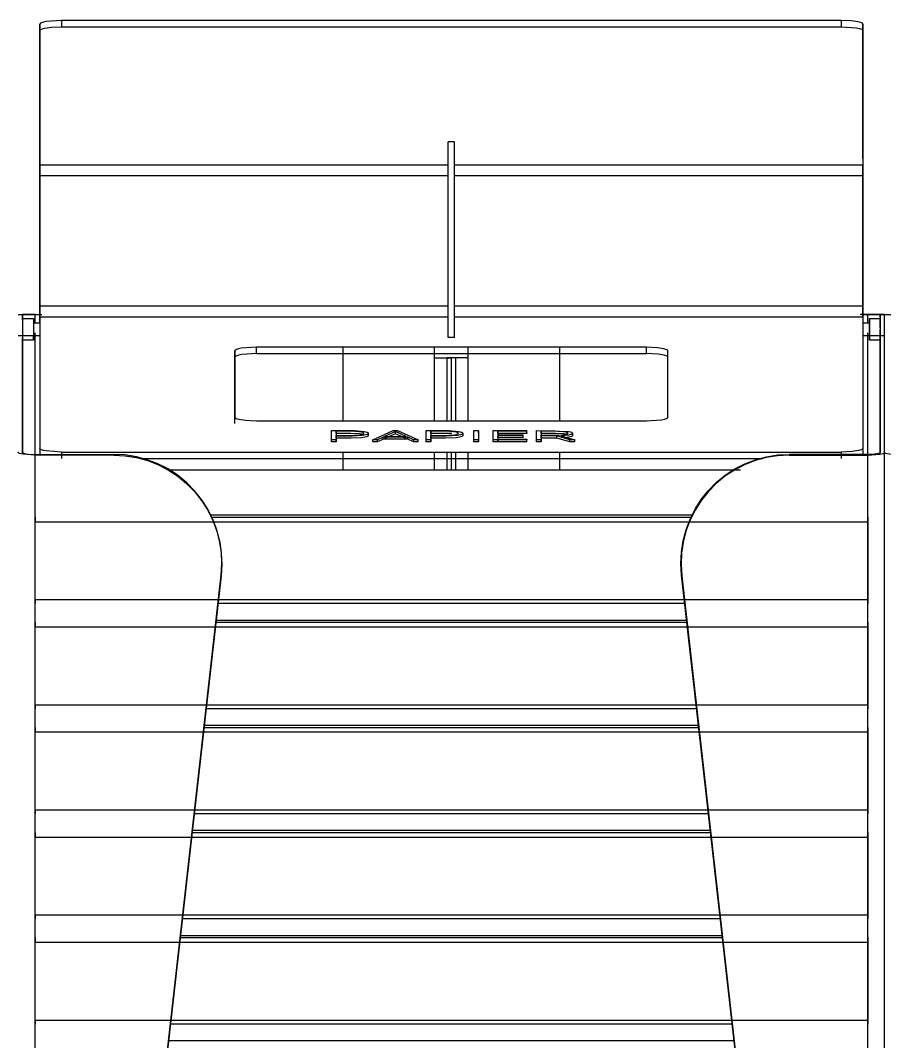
# Model space of a CAD drawing. Header units: millimetres. Extents: x 10366 to 23682, y 24552 to 29690.
# Drawn here: x 12534.4 to 12933.4, y 27627.9 to 28099.3 of the extents above; entities that cross this region are included whole.
import ezdxf

# ---------------------------------------------------------------- set-up
doc = ezdxf.new("R2010")
doc.units = ezdxf.units.MM
doc.header["$LTSCALE"] = 3
doc.layers.add('DomyÅ›lny', color=7, linetype='Continuous')

msp = doc.modelspace()

# ---------------------------------------------------------------- linework, layer by layer
at = {"layer": 'DomyÅ›lny'}
for p, q in [((12543.38, 28035.55), (12543.38, 28097.6)), ((12543.38, 28097.6), (12543.38, 28094.64)), ((12913.38, 28099.29), (12553.38, 28099.29)), ((12553.38, 28099.29), (12553.38, 28096.34)), ((12553.38, 28096.34), (12913.38, 28096.34)), ((12913.38, 28099.29), (12913.38, 28096.34)), ((12923.38, 28035.55), (12923.38, 28097.6)), ((12923.38, 28097.6), (12923.38, 28094.64)), ((12543.38, 28094.64), (12543.38, 28032.59)), ((12923.38, 28094.64), (12923.38, 28032.59)), ((12734.88, 28043.27), (12731.88, 28043.27)), ((12731.88, 27952.86), (12731.88, 28043.27)), ((12731.88, 28033.8), (12731.88, 28043.27)), ((12734.88, 27952.86), (12734.88, 28043.27)), ((12734.88, 28033.8), (12734.88, 28043.27)), ((12543.38, 28032.59), (12731.88, 28032.59)), ((12734.88, 28032.59), (12923.38, 28032.59)), ((12543.38, 27967.47), (12543.38, 28027.65)), ((12543.38, 28027.65), (12543.38, 27967.47)), ((12543.38, 28027.65), (12731.88, 28027.65)), ((12734.88, 28027.65), (12923.38, 28027.65)), ((12923.38, 27967.47), (12923.38, 28027.65)), ((12923.38, 28027.65), (12923.38, 27967.47)), ((12543.38, 27967.47), (12731.88, 27967.47)), ((12734.88, 27967.47), (12923.38, 27967.47)), ((12533.38, 27963.59), (12535.38, 27963.59)), ((12535.38, 27961.1), (12535.38, 27963.59)), ((12535.38, 27963.59), (12535.38, 27899.94)), ((12535.38, 27961.67), (12540.38, 27961.67)), ((12540.38, 27959.67), (12543.38, 27959.67)), ((12541.14, 27959.67), (12541.14, 27963.59)), ((12541.14, 27963.59), (12544.22, 27963.59)), ((12543.38, 27962.53), (12543.38, 27901.72)), ((12543.38, 27962.53), (12731.88, 27962.53)), ((12734.88, 27962.53), (12923.38, 27962.53)), ((12925.62, 27963.59), (12922.1, 27963.59)), ((12922.85, 27963.59), (12925.62, 27963.59)), ((12923.38, 27962.53), (12923.38, 27901.72)), ((12923.38, 27959.67), (12926.38, 27959.67)), ((12925.62, 27959.67), (12925.62, 27963.59)), ((12926.38, 27961.67), (12931.38, 27961.67)), ((12931.38, 27963.59), (12933.38, 27963.59)), ((12931.38, 27963.59), (12931.38, 27899.94)), ((12931.38, 27961.1), (12931.38, 27963.59)), ((12933.38, 27899.94), (12933.38, 27963.59)), ((12933.38, 27899.94), (12933.38, 27963.59)), ((12933.38, 27963.59), (12935.38, 27963.59)), ((12541.14, 27898.61), (12541.14, 27955.04)), ((12925.62, 27898.61), (12925.62, 27955.04)), ((12543.38, 27953.67), (12533.38, 27953.67)), ((12540.38, 27953.67), (12535.38, 27953.67)), ((12535.38, 27899.05), (12535.38, 27952.77)), ((12540.38, 27951.67), (12535.38, 27951.67)), ((12734.88, 27952.86), (12731.88, 27952.86)), ((12933.38, 27953.67), (12923.38, 27953.67)), ((12931.38, 27953.67), (12926.38, 27953.67)), ((12931.38, 27951.67), (12926.38, 27951.67)), ((12931.38, 27899.05), (12931.38, 27952.77)), ((12633.38, 27946.72), (12633.38, 27916.16)), ((12633.38, 27943.77), (12633.38, 27946.72)), ((12823.38, 27948.42), (12643.38, 27948.42)), ((12643.38, 27945.46), (12643.38, 27948.42)), ((12683.38, 27914.47), (12683.38, 27948.42)), ((12725.62, 27943.59), (12725.62, 27948.42)), ((12725.62, 27943.59), (12725.62, 27948.42)), ((12741.14, 27943.59), (12741.14, 27948.42)), ((12741.14, 27943.59), (12741.14, 27948.42)), ((12783.38, 27914.47), (12783.38, 27948.42)), ((12823.38, 27945.46), (12823.38, 27948.42)), ((12833.38, 27916.16), (12833.38, 27946.72)), ((12833.38, 27943.77), (12833.38, 27946.72)), ((12633.38, 27913.21), (12633.38, 27943.77)), ((12643.38, 27945.46), (12823.38, 27945.46)), ((12725.62, 27914.47), (12725.62, 27943.59)), ((12733.38, 27943.59), (12731.38, 27943.59)), ((12731.38, 27914.47), (12731.38, 27943.59)), ((12733.38, 27914.47), (12733.38, 27943.59)), ((12735.38, 27943.59), (12733.38, 27943.59)), ((12733.38, 27914.47), (12733.38, 27943.59)), ((12735.38, 27914.47), (12735.38, 27943.59)), ((12741.14, 27914.47), (12741.14, 27943.59)), ((12643.38, 27914.47), (12823.38, 27914.47)), ((12678.07, 27905.71), (12678.07, 27909.94)), ((12678.07, 27908.96), (12678.07, 27909.94)), ((12678.07, 27904.73), (12678.07, 27908.96)), ((12680.19, 27909.64), (12680.19, 27907.74)), ((12680.19, 27908.65), (12680.19, 27909.64)), ((12695, 27908.68), (12695, 27907.69)), ((12697.08, 27905.71), (12706.54, 27909.94)), ((12707.54, 27909.51), (12702.53, 27907.2)), ((12707.54, 27908.52), (12702.53, 27906.22)), ((12706.54, 27909.94), (12708.55, 27909.94)), ((12707.54, 27908.52), (12707.54, 27909.51)), ((12712.55, 27907.2), (12707.54, 27909.51)), ((12712.55, 27906.22), (12707.54, 27908.52)), ((12708.55, 27909.94), (12718.01, 27905.71)), ((12721.69, 27905.71), (12721.69, 27909.94)), ((12721.69, 27908.96), (12721.69, 27909.94)), ((12721.69, 27904.73), (12721.69, 27908.96)), ((12723.8, 27909.64), (12723.8, 27907.74)), ((12723.8, 27908.65), (12723.8, 27909.64)), ((12738.62, 27908.68), (12738.62, 27907.69)), ((12743.8, 27908.96), (12743.8, 27909.94)), ((12743.8, 27909.94), (12745.91, 27909.94)), ((12743.8, 27905.71), (12743.8, 27909.94)), ((12743.8, 27904.73), (12743.8, 27908.96)), ((12745.91, 27908.96), (12745.91, 27909.94)), ((12745.91, 27909.94), (12745.91, 27905.71)), ((12745.91, 27908.96), (12745.91, 27904.73)), ((12752.7, 27905.71), (12752.7, 27909.94)), ((12752.7, 27909.94), (12768.17, 27909.94)), ((12752.7, 27908.96), (12752.7, 27909.94)), ((12752.7, 27904.73), (12752.7, 27908.96)), ((12768.17, 27909.64), (12754.81, 27909.64)), ((12754.81, 27909.64), (12754.81, 27908.04)), ((12754.81, 27908.65), (12754.81, 27909.64)), ((12768.17, 27908.65), (12754.81, 27908.65)), ((12754.81, 27908.04), (12766.5, 27908.04)), ((12766.5, 27907.06), (12766.5, 27908.04)), ((12768.17, 27908.96), (12768.17, 27909.94)), ((12768.17, 27908.65), (12768.17, 27909.64)), ((12768.17, 27908.96), (12768.17, 27908.65)), ((12772.65, 27905.71), (12772.65, 27909.94)), ((12772.65, 27908.96), (12772.65, 27909.94)), ((12772.65, 27904.73), (12772.65, 27908.96)), ((12774.78, 27908.65), (12774.78, 27909.64)), ((12774.78, 27909.64), (12774.78, 27907.78)), ((12774.78, 27906.79), (12774.78, 27907.78)), ((12789.27, 27908.7), (12789.27, 27907.71)), ((12680.19, 27905.71), (12678.07, 27905.71)), ((12678.07, 27904.73), (12678.07, 27905.71)), ((12680.19, 27904.73), (12678.07, 27904.73)), ((12680.19, 27906.75), (12680.19, 27907.74)), ((12680.19, 27907.44), (12680.19, 27905.71)), ((12680.19, 27906.45), (12680.19, 27907.44)), ((12680.19, 27906.45), (12680.19, 27904.73)), ((12680.19, 27904.73), (12680.19, 27905.71)), ((12699.3, 27905.71), (12697.08, 27905.71)), ((12697.08, 27904.73), (12697.08, 27905.71)), ((12699.3, 27904.73), (12697.08, 27904.73)), ((12701.87, 27906.9), (12699.3, 27905.71)), ((12701.87, 27905.91), (12699.3, 27904.73)), ((12699.3, 27904.73), (12699.3, 27905.71)), ((12713.22, 27906.9), (12701.87, 27906.9)), ((12701.87, 27905.91), (12701.87, 27906.9)), ((12713.22, 27905.91), (12701.87, 27905.91)), ((12702.53, 27907.2), (12712.55, 27907.2)), ((12715.81, 27905.71), (12713.22, 27906.9)), ((12713.22, 27905.91), (12713.22, 27906.9)), ((12715.81, 27904.73), (12713.22, 27905.91)), ((12718.01, 27905.71), (12715.81, 27905.71)), ((12715.81, 27904.73), (12715.81, 27905.71)), ((12718.01, 27904.73), (12715.81, 27904.73)), ((12718.01, 27904.73), (12718.01, 27905.71)), ((12721.69, 27904.73), (12721.69, 27905.71)), ((12723.8, 27905.71), (12721.69, 27905.71)), ((12723.8, 27904.73), (12721.69, 27904.73)), ((12723.8, 27906.75), (12723.8, 27907.74)), ((12723.8, 27907.44), (12723.8, 27905.71)), ((12723.8, 27906.45), (12723.8, 27907.44)), ((12723.8, 27906.45), (12723.8, 27904.73)), ((12723.8, 27904.73), (12723.8, 27905.71)), ((12745.91, 27905.71), (12743.8, 27905.71)), ((12743.8, 27904.73), (12743.8, 27905.71)), ((12745.91, 27904.73), (12743.8, 27904.73)), ((12745.91, 27904.73), (12745.91, 27905.71)), ((12768.25, 27905.71), (12752.7, 27905.71)), ((12752.7, 27904.73), (12752.7, 27905.71)), ((12768.25, 27904.73), (12752.7, 27904.73)), ((12766.5, 27907.74), (12754.81, 27907.74)), ((12754.81, 27907.74), (12754.81, 27906.01)), ((12754.81, 27906.75), (12754.81, 27907.74)), ((12766.5, 27906.75), (12754.81, 27906.75)), ((12754.81, 27906.75), (12754.81, 27905.03)), ((12754.81, 27906.01), (12768.25, 27906.01)), ((12754.81, 27905.03), (12754.81, 27906.01)), ((12766.5, 27906.75), (12766.5, 27907.74)), ((12768.25, 27905.03), (12768.25, 27906.01)), ((12768.25, 27906.01), (12768.25, 27905.71)), ((12768.25, 27904.73), (12768.25, 27905.71)), ((12774.78, 27905.71), (12772.65, 27905.71)), ((12772.65, 27904.73), (12772.65, 27905.71)), ((12774.78, 27904.73), (12772.65, 27904.73)), ((12782.04, 27907.47), (12774.78, 27907.47)), ((12774.78, 27907.47), (12774.78, 27905.71)), ((12774.78, 27906.49), (12774.78, 27907.47)), ((12782.04, 27906.49), (12774.78, 27906.49)), ((12774.78, 27906.49), (12774.78, 27904.73)), ((12774.78, 27904.73), (12774.78, 27905.71)), ((12788.08, 27905.71), (12782.04, 27907.47)), ((12782.04, 27906.49), (12782.04, 27907.47)), ((12788.08, 27904.73), (12782.04, 27906.49)), ((12784.08, 27907.55), (12790.33, 27905.75)), ((12790.33, 27905.71), (12788.08, 27905.71)), ((12788.08, 27904.73), (12788.08, 27905.71)), ((12790.33, 27904.73), (12788.08, 27904.73)), ((12790.33, 27904.76), (12790.33, 27905.75)), ((12790.33, 27904.73), (12790.33, 27905.71)), ((12541.14, 27898.95), (12577.5, 27898.95)), ((12541.14, 27189.82), (12541.14, 27898.61)), ((12577.46, 27898.61), (12541.14, 27898.61)), ((12543.38, 27901.72), (12543.38, 27898.76)), ((12553.38, 27900.02), (12553.38, 27897.06)), ((12553.38, 27900.02), (12913.38, 27900.02)), ((12683.38, 27891.82), (12683.38, 27900.02)), ((12725.62, 27891.82), (12725.62, 27900.02)), ((12731.38, 27891.82), (12731.38, 27900.02)), ((12733.38, 27891.82), (12733.38, 27900.02)), ((12733.38, 27891.82), (12733.38, 27900.02)), ((12735.38, 27891.82), (12735.38, 27900.02)), ((12741.14, 27891.82), (12741.14, 27900.02)), ((12783.38, 27891.82), (12783.38, 27900.02)), ((12925.62, 27898.95), (12889.26, 27898.95)), ((12889.29, 27898.61), (12925.62, 27898.61)), ((12913.38, 27900.02), (12913.38, 27897.06)), ((12923.38, 27901.72), (12923.38, 27898.76)), ((12925.62, 27189.82), (12925.62, 27898.61)), ((12933.38, 27189.82), (12933.38, 27899.94)), ((12933.38, 27189.82), (12933.38, 27899.94)), ((12589.79, 27897.06), (12876.97, 27897.06)), ((12602.57, 27891.82), (12866.82, 27891.82)), ((12602.57, 27891.82), (12866.82, 27891.82)), ((12622.08, 27871), (12844.68, 27871)), ((12622.08, 27871), (12844.68, 27871)), ((12541.14, 27831.91), (12541.14, 27867.84)), ((12541.14, 27867.84), (12925.62, 27867.84)), ((12622.58, 27869.96), (12844.18, 27869.96)), ((12925.62, 27867.84), (12925.62, 27831.91)), ((12554.38, 27198.7), (12627.09, 27843.24)), ((12627.05, 27842.9), (12554.38, 27198.7)), ((12627.05, 27842.9), (12627.09, 27843.24)), ((12839.7, 27842.9), (12839.66, 27843.24)), ((12912.38, 27198.7), (12839.66, 27843.24)), ((12839.7, 27842.9), (12912.38, 27198.7)), ((12541.14, 27831.91), (12925.62, 27831.91)), ((12841.15, 27830.04), (12625.6, 27830.04)), ((12541.14, 27783.39), (12541.14, 27819.32)), ((12541.14, 27819.32), (12925.62, 27819.32)), ((12624.63, 27821.44), (12842.12, 27821.44)), ((12624.75, 27822.48), (12842.01, 27822.48)), ((12624.75, 27822.48), (12842.01, 27822.48)), ((12925.62, 27819.32), (12925.62, 27783.39)), ((12541.14, 27783.39), (12925.62, 27783.39)), ((12846.63, 27781.52), (12620.13, 27781.52)), ((12619.16, 27772.92), (12847.6, 27772.92)), ((12619.28, 27773.96), (12847.48, 27773.96)), ((12619.28, 27773.96), (12847.48, 27773.96)), ((12541.14, 27734.87), (12541.14, 27770.8)), ((12541.14, 27770.8), (12925.62, 27770.8)), ((12925.62, 27770.8), (12925.62, 27734.87)), ((12541.14, 27734.87), (12925.62, 27734.87)), ((12852.1, 27733), (12614.66, 27733)), ((12613.69, 27724.4), (12853.07, 27724.4)), ((12613.8, 27725.44), (12852.95, 27725.44)), ((12613.8, 27725.44), (12852.95, 27725.44)), ((12541.14, 27686.35), (12541.14, 27722.28)), ((12541.14, 27722.28), (12925.62, 27722.28)), ((12925.62, 27722.28), (12925.62, 27686.35)), ((12541.14, 27686.35), (12925.62, 27686.35)), ((12857.57, 27684.48), (12609.18, 27684.48)), ((12608.33, 27676.92), (12858.43, 27676.92)), ((12608.33, 27676.92), (12858.43, 27676.92)), ((12541.14, 27637.83), (12541.14, 27673.76)), ((12541.14, 27673.76), (12925.62, 27673.76)), ((12608.21, 27675.88), (12858.54, 27675.88)), ((12925.62, 27673.76), (12925.62, 27637.83)), ((12541.14, 27637.83), (12925.62, 27637.83)), ((12863.05, 27635.96), (12603.71, 27635.96)), ((12602.86, 27628.4), (12863.9, 27628.4)), ((12602.86, 27628.4), (12863.9, 27628.4))]:
    msp.add_line(p, q, dxfattribs=at)
for points in [[(12553.38, 28099.29, 0), (12546.31, 28098.8, 0), (12545.01, 28098.53, 0), (12544.08, 28098.22, 0), (12543.77, 28098.07, 0), (12543.64, 28097.99, 0), (12543.55, 28097.91, 0), (12543.47, 28097.83, 0), (12543.44, 28097.79, 0), (12543.42, 28097.75, 0), (12543.4, 28097.71, 0), (12543.39, 28097.68, 0), (12543.38, 28097.64, 0), (12543.38, 28097.6, 0)], [(12543.38, 28094.64, 0), (12543.38, 28094.68, 0), (12543.39, 28094.72, 0), (12543.4, 28094.76, 0), (12543.42, 28094.8, 0), (12543.44, 28094.83, 0), (12543.47, 28094.87, 0), (12543.55, 28094.95, 0), (12543.64, 28095.03, 0), (12543.77, 28095.11, 0), (12544.08, 28095.27, 0), (12544.5, 28095.42, 0), (12545.62, 28095.71, 0), (12548.79, 28096.15, 0), (12553.38, 28096.34, 0)], [(12923.38, 28097.6, 0), (12923.38, 28097.64, 0), (12923.37, 28097.68, 0), (12923.36, 28097.71, 0), (12923.34, 28097.75, 0), (12923.32, 28097.79, 0), (12923.29, 28097.83, 0), (12923.21, 28097.91, 0), (12923.11, 28097.99, 0), (12922.99, 28098.07, 0), (12922.68, 28098.22, 0), (12922.26, 28098.38, 0), (12921.14, 28098.67, 0), (12917.97, 28099.1, 0), (12913.38, 28099.29, 0)], [(12913.38, 28096.34, 0), (12920.45, 28095.84, 0), (12921.75, 28095.57, 0), (12922.68, 28095.27, 0), (12922.99, 28095.11, 0), (12923.11, 28095.03, 0), (12923.21, 28094.95, 0), (12923.29, 28094.87, 0), (12923.32, 28094.83, 0), (12923.34, 28094.8, 0), (12923.36, 28094.76, 0), (12923.37, 28094.72, 0), (12923.38, 28094.68, 0), (12923.38, 28094.64, 0)], [(12543.38, 28027.65, 0), (12543.38, 28035.55, 0)], [(12923.38, 28035.55, 0), (12923.38, 28035.22, 0), (12923.38, 28033.84, 0), (12923.38, 28027.65, 0)], [(12543.38, 28032.59, 0), (12543.38, 28032.39, 0), (12543.38, 28031.52, 0), (12543.38, 28027.65, 0)], [(12923.38, 28027.65, 0), (12923.38, 28032.59, 0)], [(12543.38, 27959.57, 0), (12543.38, 27959.9, 0), (12543.38, 27961.28, 0), (12543.38, 27967.47, 0)], [(12543.38, 27967.47, 0), (12543.38, 27962.53, 0)], [(12923.38, 27967.47, 0), (12923.38, 27959.57, 0)], [(12923.38, 27962.53, 0), (12923.38, 27962.74, 0), (12923.38, 27963.6, 0), (12923.38, 27967.47, 0)], [(12533.38, 27963.59, 0), (12533.38, 27963.59, 0), (12533.38, 27963.59, 0), (12533.38, 27963.59, 0), (12533.38, 27963.59, 0), (12533.38, 27963.59, 0), (12533.38, 27963.59, 0), (12533.38, 27963.59, 0), (12533.38, 27963.59, 0), (12533.38, 27963.59, 0), (12533.38, 27963.59, 0), (12533.39, 27963.59, 0), (12533.44, 27963.59, 0), (12533.96, 27963.59, 0), (12536.34, 27963.59, 0), (12541.14, 27963.59, 0)], [(12541.14, 27963.59, 0), (12535.38, 27963.59, 0)], [(12535.38, 27961.67, 0), (12535.38, 27961.67, 0), (12535.38, 27961.67, 0), (12535.38, 27961.67, 0), (12535.38, 27961.67, 0), (12535.38, 27961.67, 0), (12535.38, 27961.67, 0), (12535.38, 27961.67, 0), (12535.38, 27961.67, 0), (12535.38, 27961.67, 0), (12535.38, 27961.67, 0), (12535.38, 27961.67, 0), (12535.38, 27961.66, 0), (12535.38, 27961.64, 0), (12535.38, 27961.53, 0), (12535.38, 27961.06, 0), (12535.38, 27951.67, 0)], [(12535.38, 27959.67, 0), (12535.38, 27959.67, 0), (12535.38, 27959.67, 0), (12535.38, 27959.67, 0), (12535.38, 27959.67, 0), (12535.38, 27959.67, 0), (12535.38, 27959.67, 0), (12535.38, 27959.67, 0), (12535.38, 27959.67, 0), (12535.38, 27959.67, 0), (12535.38, 27959.67, 0), (12535.38, 27959.67, 0), (12535.38, 27959.67, 0), (12535.38, 27959.65, 0), (12535.38, 27959.59, 0), (12535.38, 27959.3, 0), (12535.38, 27953.67, 0)], [(12540.38, 27961.67, 0), (12540.38, 27961.67, 0), (12540.38, 27961.67, 0), (12540.38, 27961.67, 0), (12540.38, 27961.67, 0), (12540.38, 27961.67, 0), (12540.38, 27961.67, 0), (12540.38, 27961.67, 0), (12540.38, 27961.67, 0), (12540.38, 27961.67, 0), (12540.38, 27961.67, 0), (12540.38, 27961.67, 0), (12540.38, 27961.66, 0), (12540.38, 27961.61, 0), (12540.38, 27961.42, 0), (12540.38, 27960.63, 0), (12540.38, 27954.68, 0), (12540.38, 27951.7, 0), (12540.38, 27951.68, 0), (12540.38, 27951.67, 0), (12540.38, 27951.67, 0), (12540.38, 27951.67, 0), (12540.38, 27951.67, 0), (12540.38, 27951.67, 0), (12540.38, 27951.67, 0), (12540.38, 27951.67, 0), (12540.38, 27951.67, 0), (12540.38, 27951.67, 0), (12540.38, 27951.67, 0), (12540.38, 27951.67, 0), (12540.38, 27951.67, 0), (12540.38, 27951.67, 0), (12540.38, 27951.67, 0), (12540.38, 27951.67, 0), (12540.38, 27951.67, 0), (12540.38, 27951.67, 0), (12540.38, 27951.68, 0), (12540.38, 27951.69, 0), (12540.38, 27951.73, 0), (12540.38, 27951.92, 0), (12540.38, 27953.67, 0)], [(12540.38, 27959.67, 0), (12540.38, 27959.67, 0), (12540.38, 27959.67, 0), (12540.38, 27959.67, 0), (12540.38, 27959.67, 0), (12540.38, 27959.67, 0), (12540.38, 27959.67, 0), (12540.38, 27959.67, 0), (12540.38, 27959.67, 0), (12540.38, 27959.67, 0), (12540.38, 27959.67, 0), (12540.38, 27959.67, 0), (12540.38, 27959.67, 0), (12540.38, 27959.65, 0), (12540.38, 27959.59, 0), (12540.38, 27959.3, 0), (12540.38, 27956.75, 0), (12540.38, 27954.58, 0), (12540.38, 27953.89, 0), (12540.38, 27953.73, 0), (12540.38, 27953.69, 0), (12540.38, 27953.68, 0), (12540.38, 27953.67, 0), (12540.38, 27953.67, 0), (12540.38, 27953.67, 0), (12540.38, 27953.67, 0), (12540.38, 27953.67, 0), (12540.38, 27953.67, 0), (12540.38, 27953.67, 0), (12540.38, 27953.67, 0), (12540.38, 27953.67, 0), (12540.38, 27953.67, 0), (12540.38, 27953.67, 0), (12540.38, 27953.67, 0)], [(12933.38, 27963.59, 0), (12933.38, 27963.59, 0), (12933.38, 27963.59, 0), (12933.38, 27963.59, 0), (12933.38, 27963.59, 0), (12933.38, 27963.59, 0), (12933.38, 27963.59, 0), (12933.38, 27963.59, 0), (12933.38, 27963.59, 0), (12933.38, 27963.59, 0), (12933.38, 27963.59, 0), (12933.36, 27963.59, 0), (12933.32, 27963.59, 0), (12932.8, 27963.59, 0), (12930.42, 27963.59, 0), (12925.62, 27963.59, 0)], [(12925.62, 27963.59, 0), (12931.38, 27963.59, 0)], [(12926.38, 27959.67, 0), (12926.38, 27959.67, 0), (12926.38, 27959.67, 0), (12926.38, 27959.67, 0), (12926.38, 27959.67, 0), (12926.38, 27959.67, 0), (12926.38, 27959.67, 0), (12926.38, 27959.67, 0), (12926.38, 27959.67, 0), (12926.38, 27959.67, 0), (12926.38, 27959.67, 0), (12926.38, 27959.67, 0), (12926.38, 27959.67, 0), (12926.38, 27959.65, 0), (12926.38, 27959.59, 0), (12926.38, 27959.3, 0), (12926.38, 27953.67, 0)], [(12931.38, 27957.31, 0), (12931.38, 27960.63, 0), (12931.38, 27961.5, 0), (12931.38, 27961.66, 0), (12931.38, 27961.67, 0), (12931.38, 27961.67, 0), (12931.38, 27961.67, 0), (12931.38, 27961.67, 0), (12931.38, 27961.67, 0), (12931.38, 27961.67, 0), (12931.38, 27961.67, 0), (12931.38, 27961.67, 0), (12931.38, 27961.67, 0), (12931.38, 27961.67, 0), (12931.38, 27961.67, 0), (12931.38, 27961.67, 0), (12931.38, 27961.67, 0), (12931.38, 27961.67, 0), (12931.38, 27961.67, 0), (12931.38, 27961.67, 0), (12931.38, 27961.67, 0), (12931.38, 27961.64, 0), (12931.38, 27961.53, 0), (12931.38, 27961.09, 0), (12931.38, 27952.59, 0), (12931.38, 27951.69, 0), (12931.38, 27951.67, 0), (12931.38, 27951.67, 0), (12931.38, 27951.67, 0), (12931.38, 27951.67, 0), (12931.38, 27951.67, 0), (12931.38, 27951.67, 0), (12931.38, 27951.67, 0), (12931.38, 27951.67, 0), (12931.38, 27951.67, 0), (12931.38, 27951.67, 0), (12931.38, 27951.67, 0), (12931.38, 27951.67, 0), (12931.38, 27951.67, 0), (12931.38, 27951.67, 0), (12931.38, 27951.67, 0), (12931.38, 27951.67, 0), (12931.38, 27951.68, 0), (12931.38, 27951.68, 0), (12931.38, 27951.71, 0), (12931.38, 27951.81, 0), (12931.38, 27952.26, 0), (12931.38, 27956.67, 0)], [(12933.38, 27963.59, 0), (12933.38, 27963.59, 0), (12933.38, 27963.59, 0), (12933.38, 27963.59, 0), (12933.38, 27963.59, 0), (12933.38, 27963.59, 0), (12933.38, 27963.59, 0), (12933.38, 27963.59, 0), (12933.38, 27963.59, 0), (12933.38, 27963.59, 0), (12933.38, 27963.59, 0), (12933.39, 27963.59, 0), (12933.44, 27963.59, 0), (12933.96, 27963.59, 0), (12936.34, 27963.59, 0), (12941.14, 27963.59, 0)], [(12643.38, 27948.42, 0), (12636.31, 27947.92, 0), (12635.06, 27947.67, 0), (12634.14, 27947.37, 0), (12633.81, 27947.22, 0), (12633.68, 27947.13, 0), (12633.57, 27947.05, 0), (12633.49, 27946.97, 0), (12633.45, 27946.93, 0), (12633.43, 27946.89, 0), (12633.41, 27946.85, 0), (12633.39, 27946.81, 0), (12633.38, 27946.76, 0), (12633.38, 27946.72, 0)], [(12833.38, 27946.72, 0), (12833.38, 27946.76, 0), (12833.37, 27946.81, 0), (12833.35, 27946.85, 0), (12833.33, 27946.89, 0), (12833.3, 27946.93, 0), (12833.27, 27946.97, 0), (12833.19, 27947.05, 0), (12833.08, 27947.13, 0), (12832.79, 27947.29, 0), (12832.42, 27947.45, 0), (12831.41, 27947.73, 0), (12828.52, 27948.18, 0), (12823.38, 27948.42, 0)], [(12643.38, 27945.46, 0), (12636.59, 27945.01, 0), (12635.24, 27944.75, 0), (12634.23, 27944.45, 0), (12633.86, 27944.29, 0), (12633.72, 27944.2, 0), (12633.6, 27944.12, 0), (12633.5, 27944.03, 0), (12633.46, 27943.99, 0), (12633.43, 27943.94, 0), (12633.41, 27943.9, 0), (12633.39, 27943.85, 0), (12633.38, 27943.81, 0), (12633.38, 27943.77, 0)], [(12725.62, 27943.59, 0), (12733.38, 27943.59, 0)], [(12725.62, 27943.59, 0), (12731.38, 27943.59, 0)], [(12741.14, 27943.59, 0), (12733.38, 27943.59, 0)], [(12741.14, 27943.59, 0), (12735.38, 27943.59, 0)], [(12833.38, 27943.77, 0), (12833.38, 27943.8, 0), (12833.37, 27943.84, 0), (12833.35, 27943.88, 0), (12833.34, 27943.92, 0), (12833.31, 27943.96, 0), (12833.28, 27944, 0), (12833.21, 27944.08, 0), (12833.11, 27944.16, 0), (12832.85, 27944.31, 0), (12832.5, 27944.46, 0), (12831.57, 27944.74, 0), (12828.82, 27945.19, 0), (12823.38, 27945.46, 0)], [(12633.38, 27916.16, 0), (12633.38, 27916.12, 0), (12633.39, 27916.08, 0), (12633.41, 27916.04, 0), (12633.43, 27916, 0), (12633.45, 27915.96, 0), (12633.49, 27915.91, 0), (12633.57, 27915.83, 0), (12633.68, 27915.75, 0), (12633.96, 27915.59, 0), (12634.34, 27915.44, 0), (12635.35, 27915.15, 0), (12638.24, 27914.71, 0), (12643.38, 27914.47, 0)], [(12823.38, 27914.47, 0), (12830.45, 27914.96, 0), (12831.69, 27915.22, 0), (12832.62, 27915.51, 0), (12832.95, 27915.67, 0), (12833.08, 27915.75, 0), (12833.19, 27915.83, 0), (12833.27, 27915.91, 0), (12833.3, 27915.96, 0), (12833.33, 27916, 0), (12833.35, 27916.04, 0), (12833.37, 27916.08, 0), (12833.38, 27916.12, 0), (12833.38, 27916.16, 0)], [(12678.07, 27909.94, 0), (12688.68, 27909.92, 0), (12693.02, 27909.56, 0), (12693.76, 27909.42, 0), (12694.33, 27909.25, 0), (12694.55, 27909.16, 0), (12694.72, 27909.07, 0), (12694.79, 27909.02, 0), (12694.86, 27908.97, 0), (12694.91, 27908.91, 0), (12694.95, 27908.86, 0), (12694.98, 27908.81, 0), (12694.99, 27908.78, 0), (12695, 27908.75, 0), (12695, 27908.72, 0), (12695, 27908.7, 0), (12695, 27908.67, 0), (12695, 27908.64, 0), (12695, 27908.61, 0), (12694.99, 27908.58, 0), (12694.97, 27908.53, 0), (12694.93, 27908.47, 0), (12694.89, 27908.42, 0), (12694.84, 27908.37, 0), (12694.77, 27908.32, 0), (12694.62, 27908.22, 0), (12694.42, 27908.13, 0), (12693.9, 27907.97, 0), (12692.37, 27907.7, 0), (12687.51, 27907.44, 0), (12680.19, 27907.44, 0)], [(12680.19, 27907.74, 0), (12688.65, 27907.77, 0), (12690.49, 27907.89, 0), (12691.83, 27908.08, 0), (12692.3, 27908.21, 0), (12692.48, 27908.28, 0), (12692.63, 27908.35, 0), (12692.75, 27908.43, 0), (12692.79, 27908.47, 0), (12692.83, 27908.51, 0), (12692.86, 27908.55, 0), (12692.88, 27908.59, 0), (12692.89, 27908.61, 0), (12692.89, 27908.64, 0), (12692.89, 27908.66, 0), (12692.89, 27908.68, 0), (12692.89, 27908.7, 0), (12692.89, 27908.73, 0), (12692.88, 27908.75, 0), (12692.87, 27908.77, 0), (12692.85, 27908.81, 0), (12692.82, 27908.85, 0), (12692.78, 27908.9, 0), (12692.73, 27908.94, 0), (12692.61, 27909.01, 0), (12692.45, 27909.09, 0), (12692.03, 27909.22, 0), (12690.8, 27909.44, 0), (12686.91, 27909.64, 0), (12680.19, 27909.64, 0)], [(12692.89, 27907.69, 0), (12692.89, 27907.71, 0), (12692.89, 27907.73, 0), (12692.88, 27907.76, 0), (12692.88, 27907.78, 0), (12692.85, 27907.82, 0), (12692.82, 27907.86, 0), (12692.79, 27907.9, 0), (12692.74, 27907.94, 0), (12692.62, 27908.02, 0), (12692.46, 27908.09, 0), (12692.05, 27908.23, 0), (12690.82, 27908.45, 0), (12686.93, 27908.65, 0), (12680.19, 27908.65, 0)], [(12721.69, 27909.94, 0), (12732.29, 27909.92, 0), (12736.63, 27909.56, 0), (12737.37, 27909.42, 0), (12737.94, 27909.25, 0), (12738.16, 27909.16, 0), (12738.33, 27909.07, 0), (12738.41, 27909.02, 0), (12738.47, 27908.97, 0), (12738.52, 27908.91, 0), (12738.56, 27908.86, 0), (12738.59, 27908.81, 0), (12738.6, 27908.78, 0), (12738.61, 27908.75, 0), (12738.61, 27908.72, 0), (12738.62, 27908.7, 0), (12738.62, 27908.67, 0), (12738.61, 27908.64, 0), (12738.61, 27908.61, 0), (12738.6, 27908.58, 0), (12738.58, 27908.53, 0), (12738.55, 27908.47, 0), (12738.5, 27908.42, 0), (12738.45, 27908.37, 0), (12738.39, 27908.32, 0), (12738.23, 27908.22, 0), (12738.03, 27908.13, 0), (12737.51, 27907.97, 0), (12735.98, 27907.7, 0), (12731.12, 27907.44, 0), (12723.8, 27907.44, 0)], [(12723.8, 27907.74, 0), (12732.26, 27907.77, 0), (12734.1, 27907.89, 0), (12735.44, 27908.08, 0), (12735.91, 27908.21, 0), (12736.09, 27908.28, 0), (12736.25, 27908.35, 0), (12736.36, 27908.43, 0), (12736.41, 27908.47, 0), (12736.44, 27908.51, 0), (12736.47, 27908.55, 0), (12736.49, 27908.59, 0), (12736.5, 27908.61, 0), (12736.5, 27908.64, 0), (12736.5, 27908.66, 0), (12736.51, 27908.68, 0), (12736.5, 27908.7, 0), (12736.5, 27908.73, 0), (12736.49, 27908.75, 0), (12736.48, 27908.77, 0), (12736.46, 27908.81, 0), (12736.43, 27908.85, 0), (12736.39, 27908.9, 0), (12736.34, 27908.94, 0), (12736.22, 27909.01, 0), (12736.06, 27909.09, 0), (12735.65, 27909.22, 0), (12734.41, 27909.44, 0), (12730.52, 27909.64, 0), (12723.8, 27909.64, 0)], [(12733.51, 27908.55, 0), (12723.8, 27908.65, 0)], [(12772.65, 27909.94, 0), (12787.46, 27909.55, 0), (12788.44, 27909.32, 0), (12788.79, 27909.19, 0), (12788.93, 27909.12, 0), (12789.04, 27909.05, 0), (12789.13, 27908.97, 0), (12789.17, 27908.93, 0), (12789.2, 27908.89, 0), (12789.23, 27908.85, 0), (12789.25, 27908.81, 0), (12789.26, 27908.77, 0), (12789.27, 27908.73, 0), (12789.27, 27908.69, 0), (12789.27, 27908.67, 0), (12789.26, 27908.65, 0), (12789.25, 27908.61, 0), (12789.23, 27908.57, 0), (12789.21, 27908.53, 0), (12789.17, 27908.49, 0), (12789.13, 27908.45, 0), (12789.02, 27908.37, 0), (12788.89, 27908.3, 0), (12788.53, 27908.16, 0), (12787.47, 27907.9, 0), (12784.08, 27907.55, 0)], [(12774.78, 27907.78, 0), (12782.87, 27907.81, 0), (12786.03, 27908.13, 0), (12786.52, 27908.25, 0), (12786.71, 27908.32, 0), (12786.87, 27908.39, 0), (12786.99, 27908.46, 0), (12787.04, 27908.5, 0), (12787.08, 27908.54, 0), (12787.11, 27908.58, 0), (12787.12, 27908.6, 0), (12787.13, 27908.62, 0), (12787.13, 27908.64, 0), (12787.14, 27908.67, 0), (12787.14, 27908.69, 0), (12787.14, 27908.71, 0), (12787.14, 27908.73, 0), (12787.13, 27908.75, 0), (12787.13, 27908.77, 0), (12787.12, 27908.79, 0), (12787.1, 27908.84, 0), (12787.07, 27908.88, 0), (12787.03, 27908.92, 0), (12786.98, 27908.96, 0), (12786.86, 27909.03, 0), (12786.71, 27909.1, 0), (12786.3, 27909.23, 0), (12785.11, 27909.44, 0), (12781.38, 27909.64, 0), (12774.78, 27909.64, 0)], [(12787.14, 27907.71, 0), (12787.14, 27907.73, 0), (12787.14, 27907.76, 0), (12787.13, 27907.78, 0), (12787.12, 27907.8, 0), (12787.1, 27907.84, 0), (12787.07, 27907.88, 0), (12787.04, 27907.92, 0), (12786.99, 27907.96, 0), (12786.88, 27908.04, 0), (12786.73, 27908.11, 0), (12786.33, 27908.24, 0), (12785.14, 27908.45, 0), (12781.41, 27908.65, 0), (12774.78, 27908.65, 0)], [(12695, 27907.69, 0), (12695, 27907.64, 0), (12694.99, 27907.59, 0), (12694.96, 27907.53, 0), (12694.93, 27907.48, 0), (12694.89, 27907.43, 0), (12694.84, 27907.39, 0), (12694.71, 27907.29, 0), (12694.54, 27907.2, 0), (12694.1, 27907.04, 0), (12693.51, 27906.89, 0), (12691.9, 27906.66, 0), (12687.08, 27906.45, 0), (12680.19, 27906.45, 0)], [(12738.62, 27907.69, 0), (12738.61, 27907.64, 0), (12738.6, 27907.59, 0), (12738.58, 27907.53, 0), (12738.54, 27907.48, 0), (12738.5, 27907.43, 0), (12738.45, 27907.39, 0), (12738.32, 27907.29, 0), (12738.16, 27907.2, 0), (12737.72, 27907.04, 0), (12737.13, 27906.89, 0), (12735.51, 27906.66, 0), (12730.69, 27906.45, 0), (12723.8, 27906.45, 0)], [(12789.27, 27907.71, 0), (12789.27, 27907.69, 0), (12789.26, 27907.66, 0), (12789.26, 27907.64, 0), (12789.25, 27907.61, 0), (12789.24, 27907.59, 0), (12789.2, 27907.54, 0), (12789.16, 27907.49, 0), (12789.1, 27907.44, 0), (12788.96, 27907.35, 0), (12788.77, 27907.26, 0), (12788.27, 27907.09, 0), (12786.78, 27906.8, 0), (12784.08, 27906.56, 0)], [(12541.14, 27898.61, 0), (12535.58, 27899.01, 0), (12534.63, 27899.21, 0), (12533.94, 27899.44, 0), (12533.7, 27899.56, 0), (12533.6, 27899.62, 0), (12533.52, 27899.68, 0), (12533.46, 27899.74, 0), (12533.44, 27899.77, 0), (12533.42, 27899.81, 0), (12533.4, 27899.84, 0), (12533.39, 27899.87, 0), (12533.38, 27899.9, 0), (12533.38, 27899.94, 0)], [(12535.38, 27899.94, 0), (12535.38, 27899.91, 0), (12535.39, 27899.89, 0), (12535.4, 27899.86, 0), (12535.41, 27899.84, 0), (12535.43, 27899.81, 0), (12535.47, 27899.76, 0), (12535.53, 27899.71, 0), (12535.6, 27899.66, 0), (12535.79, 27899.57, 0), (12536.32, 27899.4, 0), (12537.89, 27899.13, 0), (12541.14, 27898.95, 0)], [(12553.38, 27900.02, 0), (12546.22, 27900.53, 0), (12545.01, 27900.79, 0), (12544.11, 27901.08, 0), (12543.8, 27901.23, 0), (12543.67, 27901.31, 0), (12543.57, 27901.39, 0), (12543.49, 27901.47, 0), (12543.45, 27901.51, 0), (12543.43, 27901.55, 0), (12543.41, 27901.59, 0), (12543.39, 27901.64, 0), (12543.38, 27901.68, 0), (12543.38, 27901.72, 0)], [(12577.46, 27898.61, 0), (12582.8, 27898.32, 0), (12588.05, 27897.48, 0), (12593.17, 27896.07, 0), (12598.07, 27894.15, 0), (12602.73, 27891.73, 0), (12607.07, 27888.86, 0), (12611.1, 27885.55, 0), (12614.75, 27881.84, 0), (12618.04, 27877.71, 0), (12620.89, 27873.23, 0), (12623.24, 27868.49, 0), (12625.08, 27863.56, 0), (12626.38, 27858.49, 0), (12627.14, 27853.33, 0), (12627.37, 27848.13, 0), (12627.05, 27842.9, 0)], [(12627.09, 27843.24, 0), (12627.41, 27848.56, 0), (12627.16, 27853.86, 0), (12626.36, 27859.1, 0), (12625.03, 27864.18, 0), (12623.17, 27869.08, 0), (12620.84, 27873.74, 0), (12618.03, 27878.12, 0), (12614.78, 27882.19, 0), (12611.07, 27885.95, 0), (12606.96, 27889.31, 0), (12602.53, 27892.21, 0), (12597.84, 27894.62, 0), (12592.94, 27896.5, 0), (12587.9, 27897.86, 0), (12582.75, 27898.68, 0), (12577.5, 27898.95, 0)], [(12839.66, 27843.24, 0), (12839.35, 27848.56, 0), (12839.59, 27853.86, 0), (12840.4, 27859.1, 0), (12841.73, 27864.18, 0), (12843.58, 27869.08, 0), (12845.92, 27873.74, 0), (12848.73, 27878.12, 0), (12851.98, 27882.19, 0), (12855.69, 27885.95, 0), (12859.8, 27889.31, 0), (12864.23, 27892.21, 0), (12868.92, 27894.62, 0), (12873.81, 27896.5, 0), (12878.86, 27897.86, 0), (12884.01, 27898.68, 0), (12889.26, 27898.95, 0)], [(12889.29, 27898.61, 0), (12883.96, 27898.32, 0), (12878.71, 27897.48, 0), (12873.59, 27896.07, 0), (12868.69, 27894.15, 0), (12864.03, 27891.73, 0), (12859.68, 27888.86, 0), (12855.66, 27885.55, 0), (12852.01, 27881.84, 0), (12848.72, 27877.71, 0), (12845.87, 27873.23, 0), (12843.51, 27868.49, 0), (12841.68, 27863.56, 0), (12840.38, 27858.49, 0), (12839.61, 27853.33, 0), (12839.39, 27848.13, 0), (12839.7, 27842.9, 0)], [(12923.38, 27901.72, 0), (12923.38, 27901.68, 0), (12923.37, 27901.63, 0), (12923.35, 27901.59, 0), (12923.33, 27901.55, 0), (12923.3, 27901.5, 0), (12923.26, 27901.46, 0), (12923.18, 27901.38, 0), (12923.06, 27901.3, 0), (12922.76, 27901.13, 0), (12922.37, 27900.98, 0), (12921.34, 27900.69, 0), (12918.44, 27900.25, 0), (12913.38, 27900.02, 0)], [(12925.62, 27898.61, 0), (12931.18, 27899.01, 0), (12932.12, 27899.21, 0), (12932.82, 27899.44, 0), (12933.06, 27899.56, 0), (12933.16, 27899.62, 0), (12933.24, 27899.68, 0), (12933.3, 27899.74, 0), (12933.32, 27899.77, 0), (12933.34, 27899.81, 0), (12933.36, 27899.84, 0), (12933.37, 27899.87, 0), (12933.38, 27899.9, 0), (12933.38, 27899.94, 0)], [(12931.38, 27899.94, 0), (12931.38, 27899.91, 0), (12931.37, 27899.89, 0), (12931.36, 27899.86, 0), (12931.35, 27899.84, 0), (12931.33, 27899.81, 0), (12931.29, 27899.76, 0), (12931.23, 27899.71, 0), (12931.16, 27899.66, 0), (12930.97, 27899.57, 0), (12930.44, 27899.4, 0), (12928.87, 27899.13, 0), (12925.62, 27898.95, 0)], [(12941.14, 27898.61, 0), (12935.58, 27899.01, 0), (12934.63, 27899.21, 0), (12933.94, 27899.44, 0), (12933.7, 27899.56, 0), (12933.6, 27899.62, 0), (12933.52, 27899.68, 0), (12933.46, 27899.74, 0), (12933.44, 27899.77, 0), (12933.42, 27899.81, 0), (12933.4, 27899.84, 0), (12933.39, 27899.87, 0), (12933.38, 27899.9, 0), (12933.38, 27899.94, 0)], [(12541.14, 27869.96, 0), (12541.14, 27869.94, 0), (12541.14, 27869.83, 0), (12541.14, 27869.41, 0), (12541.14, 27867.84, 0)], [(12925.62, 27869.96, 0), (12925.62, 27869.94, 0), (12925.62, 27869.83, 0), (12925.62, 27869.41, 0), (12925.62, 27867.84, 0)], [(12541.14, 27831.91, 0), (12541.14, 27830.52, 0), (12541.14, 27830.14, 0), (12541.14, 27830.06, 0), (12541.14, 27830.04, 0), (12541.14, 27830.04, 0), (12541.14, 27830.04, 0), (12541.14, 27830.04, 0), (12541.14, 27830.04, 0), (12541.14, 27830.04, 0), (12541.14, 27830.04, 0), (12541.14, 27830.04, 0), (12541.14, 27830.04, 0), (12541.14, 27830.04, 0), (12541.14, 27830.04, 0), (12541.14, 27830.04, 0), (12541.14, 27830.04, 0), (12541.14, 27830.04, 0), (12541.14, 27830.04, 0), (12541.14, 27830.04, 0), (12541.14, 27830.04, 0), (12541.14, 27830.04, 0), (12541.14, 27830.05, 0)], [(12925.62, 27831.91, 0), (12925.62, 27830.52, 0), (12925.62, 27830.14, 0), (12925.62, 27830.06, 0), (12925.62, 27830.04, 0), (12925.62, 27830.04, 0), (12925.62, 27830.04, 0), (12925.62, 27830.04, 0), (12925.62, 27830.04, 0), (12925.62, 27830.04, 0), (12925.62, 27830.04, 0), (12925.62, 27830.04, 0), (12925.62, 27830.04, 0), (12925.62, 27830.04, 0), (12925.62, 27830.04, 0), (12925.62, 27830.04, 0), (12925.62, 27830.04, 0), (12925.62, 27830.04, 0), (12925.62, 27830.04, 0), (12925.62, 27830.04, 0), (12925.62, 27830.04, 0), (12925.62, 27830.04, 0), (12925.62, 27830.05, 0)], [(12541.14, 27821.44, 0), (12541.14, 27821.42, 0), (12541.14, 27821.31, 0), (12541.14, 27820.89, 0), (12541.14, 27819.32, 0)], [(12925.62, 27821.44, 0), (12925.62, 27821.42, 0), (12925.62, 27821.31, 0), (12925.62, 27820.89, 0), (12925.62, 27819.32, 0)], [(12541.14, 27783.39, 0), (12541.14, 27782, 0), (12541.14, 27781.62, 0), (12541.14, 27781.54, 0), (12541.14, 27781.52, 0), (12541.14, 27781.52, 0), (12541.14, 27781.52, 0), (12541.14, 27781.52, 0), (12541.14, 27781.52, 0), (12541.14, 27781.52, 0), (12541.14, 27781.52, 0), (12541.14, 27781.52, 0), (12541.14, 27781.52, 0), (12541.14, 27781.52, 0), (12541.14, 27781.52, 0), (12541.14, 27781.52, 0), (12541.14, 27781.52, 0), (12541.14, 27781.52, 0), (12541.14, 27781.52, 0), (12541.14, 27781.52, 0), (12541.14, 27781.52, 0), (12541.14, 27781.52, 0), (12541.14, 27781.53, 0)], [(12925.62, 27783.39, 0), (12925.62, 27782, 0), (12925.62, 27781.62, 0), (12925.62, 27781.54, 0), (12925.62, 27781.52, 0), (12925.62, 27781.52, 0), (12925.62, 27781.52, 0), (12925.62, 27781.52, 0), (12925.62, 27781.52, 0), (12925.62, 27781.52, 0), (12925.62, 27781.52, 0), (12925.62, 27781.52, 0), (12925.62, 27781.52, 0), (12925.62, 27781.52, 0), (12925.62, 27781.52, 0), (12925.62, 27781.52, 0), (12925.62, 27781.52, 0), (12925.62, 27781.52, 0), (12925.62, 27781.52, 0), (12925.62, 27781.52, 0), (12925.62, 27781.52, 0), (12925.62, 27781.52, 0), (12925.62, 27781.53, 0)], [(12541.14, 27772.92, 0), (12541.14, 27772.9, 0), (12541.14, 27772.79, 0), (12541.14, 27772.37, 0), (12541.14, 27770.8, 0)], [(12925.62, 27772.92, 0), (12925.62, 27772.9, 0), (12925.62, 27772.79, 0), (12925.62, 27772.37, 0), (12925.62, 27770.8, 0)], [(12541.14, 27734.87, 0), (12541.14, 27733.48, 0), (12541.14, 27733.1, 0), (12541.14, 27733.02, 0), (12541.14, 27733, 0), (12541.14, 27733, 0), (12541.14, 27733, 0), (12541.14, 27733, 0), (12541.14, 27733, 0), (12541.14, 27733, 0), (12541.14, 27733, 0), (12541.14, 27733, 0), (12541.14, 27733, 0), (12541.14, 27733, 0), (12541.14, 27733, 0), (12541.14, 27733, 0), (12541.14, 27733, 0), (12541.14, 27733, 0), (12541.14, 27733, 0), (12541.14, 27733, 0), (12541.14, 27733, 0), (12541.14, 27733, 0), (12541.14, 27733.01, 0)], [(12925.62, 27734.87, 0), (12925.62, 27733.48, 0), (12925.62, 27733.1, 0), (12925.62, 27733.02, 0), (12925.62, 27733, 0), (12925.62, 27733, 0), (12925.62, 27733, 0), (12925.62, 27733, 0), (12925.62, 27733, 0), (12925.62, 27733, 0), (12925.62, 27733, 0), (12925.62, 27733, 0), (12925.62, 27733, 0), (12925.62, 27733, 0), (12925.62, 27733, 0), (12925.62, 27733, 0), (12925.62, 27733, 0), (12925.62, 27733, 0), (12925.62, 27733, 0), (12925.62, 27733, 0), (12925.62, 27733, 0), (12925.62, 27733, 0), (12925.62, 27733.01, 0)], [(12541.14, 27724.4, 0), (12541.14, 27724.38, 0), (12541.14, 27724.27, 0), (12541.14, 27723.85, 0), (12541.14, 27722.28, 0)], [(12925.62, 27724.4, 0), (12925.62, 27724.38, 0), (12925.62, 27724.27, 0), (12925.62, 27723.85, 0), (12925.62, 27722.28, 0)], [(12541.14, 27686.35, 0), (12541.14, 27684.96, 0), (12541.14, 27684.58, 0), (12541.14, 27684.5, 0), (12541.14, 27684.48, 0), (12541.14, 27684.48, 0), (12541.14, 27684.48, 0), (12541.14, 27684.48, 0), (12541.14, 27684.48, 0), (12541.14, 27684.48, 0), (12541.14, 27684.48, 0), (12541.14, 27684.48, 0), (12541.14, 27684.48, 0), (12541.14, 27684.48, 0), (12541.14, 27684.48, 0), (12541.14, 27684.48, 0), (12541.14, 27684.48, 0), (12541.14, 27684.48, 0), (12541.14, 27684.48, 0), (12541.14, 27684.48, 0), (12541.14, 27684.48, 0), (12541.14, 27684.48, 0), (12541.14, 27684.49, 0)], [(12925.62, 27686.35, 0), (12925.62, 27684.96, 0), (12925.62, 27684.58, 0), (12925.62, 27684.5, 0), (12925.62, 27684.48, 0), (12925.62, 27684.48, 0), (12925.62, 27684.48, 0), (12925.62, 27684.48, 0), (12925.62, 27684.48, 0), (12925.62, 27684.48, 0), (12925.62, 27684.48, 0), (12925.62, 27684.48, 0), (12925.62, 27684.48, 0), (12925.62, 27684.48, 0), (12925.62, 27684.48, 0), (12925.62, 27684.48, 0), (12925.62, 27684.48, 0), (12925.62, 27684.48, 0), (12925.62, 27684.48, 0), (12925.62, 27684.48, 0), (12925.62, 27684.48, 0), (12925.62, 27684.48, 0), (12925.62, 27684.49, 0)], [(12541.14, 27675.88, 0), (12541.14, 27675.86, 0), (12541.14, 27675.75, 0), (12541.14, 27675.33, 0), (12541.14, 27673.76, 0)], [(12925.62, 27675.88, 0), (12925.62, 27675.86, 0), (12925.62, 27675.75, 0), (12925.62, 27675.33, 0), (12925.62, 27673.76, 0)], [(12541.14, 27637.83, 0), (12541.14, 27636.44, 0), (12541.14, 27636.06, 0), (12541.14, 27635.98, 0), (12541.14, 27635.96, 0), (12541.14, 27635.96, 0), (12541.14, 27635.96, 0), (12541.14, 27635.96, 0), (12541.14, 27635.96, 0), (12541.14, 27635.96, 0), (12541.14, 27635.96, 0), (12541.14, 27635.96, 0), (12541.14, 27635.96, 0), (12541.14, 27635.96, 0), (12541.14, 27635.96, 0), (12541.14, 27635.96, 0), (12541.14, 27635.96, 0), (12541.14, 27635.96, 0), (12541.14, 27635.96, 0), (12541.14, 27635.96, 0), (12541.14, 27635.96, 0), (12541.14, 27635.96, 0), (12541.14, 27635.97, 0)], [(12925.62, 27637.83, 0), (12925.62, 27636.44, 0), (12925.62, 27636.06, 0), (12925.62, 27635.98, 0), (12925.62, 27635.96, 0), (12925.62, 27635.96, 0), (12925.62, 27635.96, 0), (12925.62, 27635.96, 0), (12925.62, 27635.96, 0), (12925.62, 27635.96, 0), (12925.62, 27635.96, 0), (12925.62, 27635.96, 0), (12925.62, 27635.96, 0), (12925.62, 27635.96, 0), (12925.62, 27635.96, 0), (12925.62, 27635.96, 0), (12925.62, 27635.96, 0), (12925.62, 27635.96, 0), (12925.62, 27635.96, 0), (12925.62, 27635.96, 0), (12925.62, 27635.96, 0), (12925.62, 27635.96, 0), (12925.62, 27635.97, 0)]]:
    msp.add_polyline3d(points, dxfattribs=at)
msp.add_polyline3d([(12926.38, 27956.67, 0), (12926.38, 27961.67, 0), (12926.38, 27956.67, 0), (12926.38, 27951.67, 0)], close=True, dxfattribs=at)

doc.saveas('drawing.dxf')
